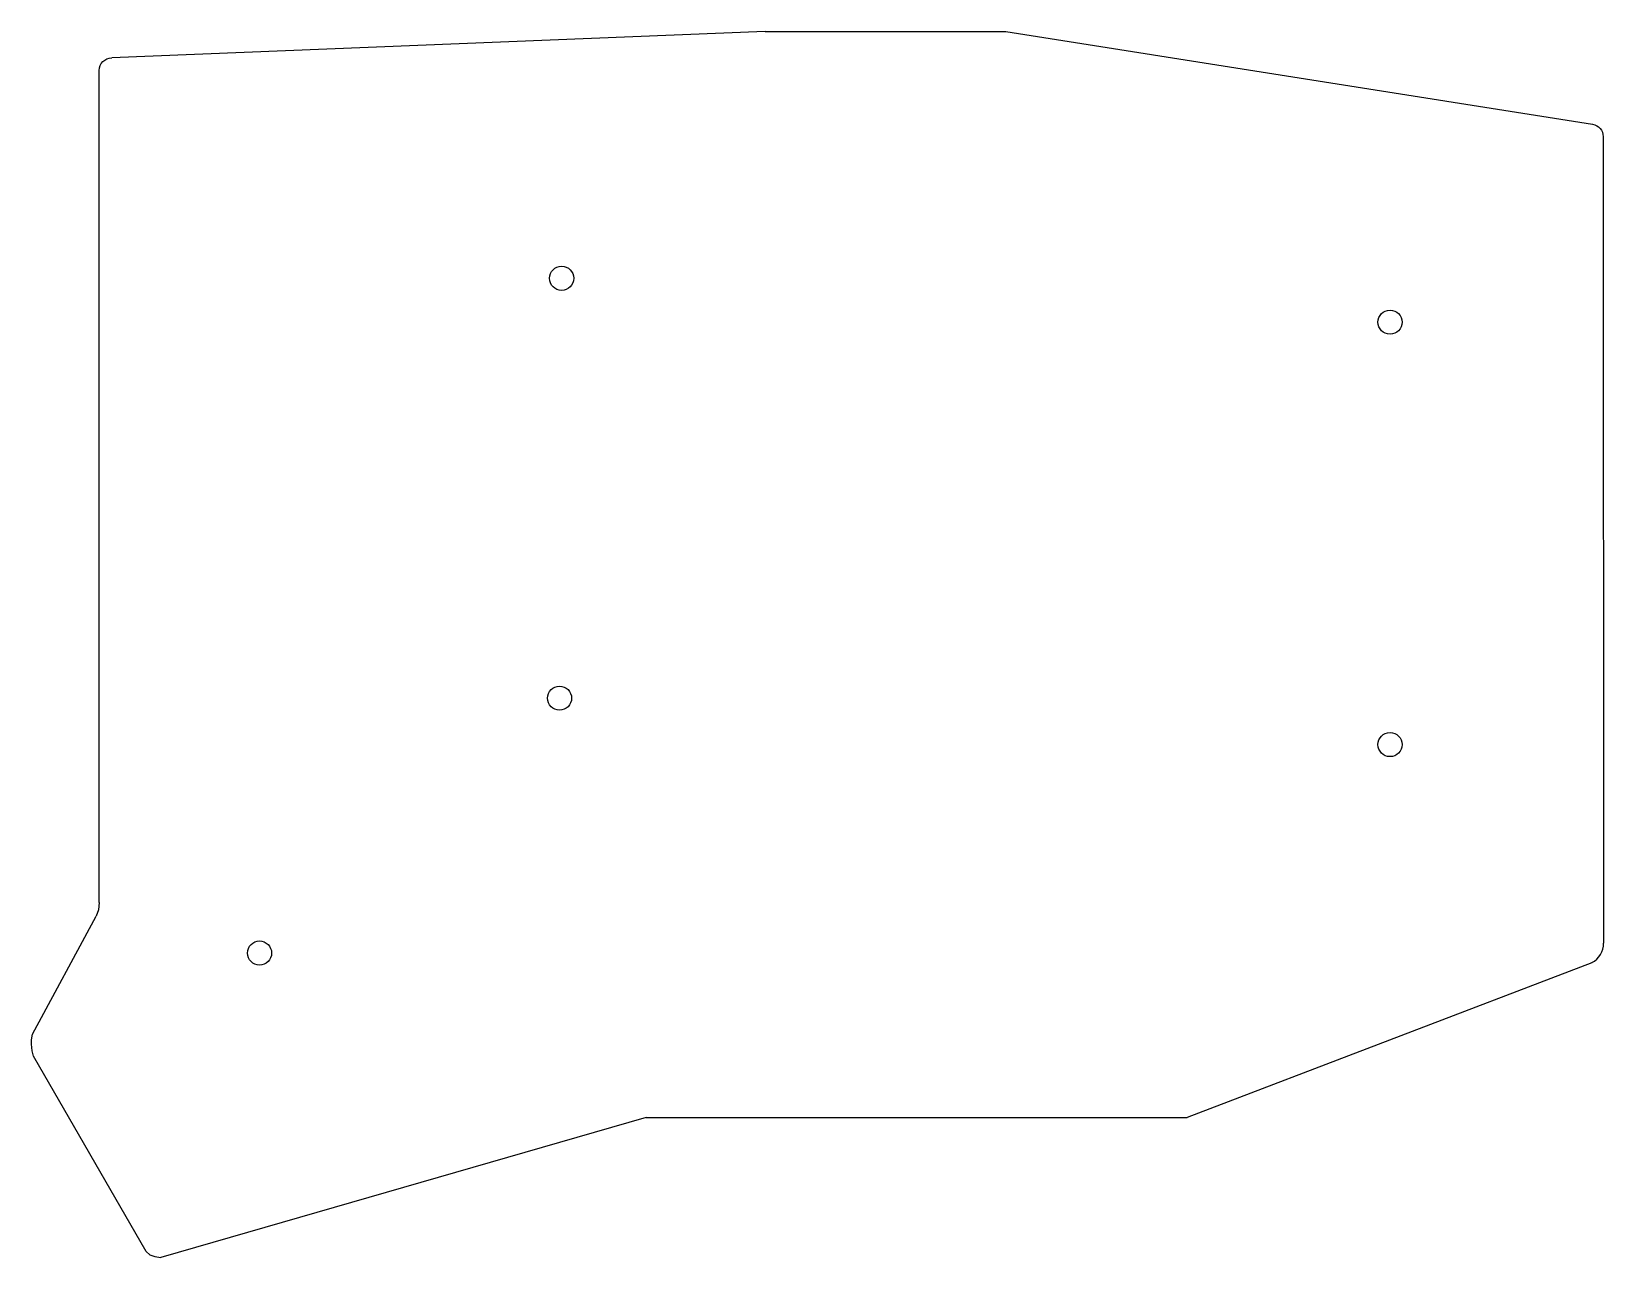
# Model space of a CAD drawing. Extents: x 82 to 226, y -147 to -35.
import ezdxf

# ---------------------------------------------------------------- set-up
doc = ezdxf.new("R2010")
doc.units = 0
doc.layers.get('0').update_dxf_attribs({"linetype": 'CONTINUOUS'})
doc.layers.add('BLACK', color=7, linetype='CONTINUOUS')

msp = doc.modelspace()

# ---------------------------------------------------------------- linework, layer by layer
at = {"linetype": 'Continuous'}
for centre in [(130.55, -57.5), (206.1, -61.5), (130.36, -95.77), (206.1, -100), (103, -119)]:
    msp.add_circle(centre, 1.1, dxfattribs=at)
at = {"layer": 'BLACK', "linetype": 'Continuous'}
for p, q in [((149.1, -35), (89.52, -37.41)), ((149.1, -35), (171.05, -35)), ((171.05, -35), (224.57, -43.45)), ((88.37, -38.57), (88.4, -38.33)), ((88.37, -114.4), (88.37, -38.57)), ((88.4, -38.33), (88.46, -38.12)), ((88.46, -38.12), (88.57, -37.92)), ((88.57, -37.92), (88.71, -37.75)), ((88.71, -37.75), (88.88, -37.61)), ((88.88, -37.61), (89.08, -37.5)), ((89.08, -37.5), (89.29, -37.44)), ((89.29, -37.44), (89.52, -37.41)), ((224.57, -43.45), (224.77, -43.5)), ((224.77, -43.5), (224.96, -43.59)), ((224.96, -43.59), (225.12, -43.7)), ((225.12, -43.7), (225.27, -43.84)), ((225.27, -43.84), (225.38, -44)), ((225.38, -44), (225.47, -44.18)), ((225.47, -44.18), (225.52, -44.38)), ((225.52, -44.38), (225.54, -44.59)), ((225.54, -44.59), (225.58, -118.1)), ((88.37, -114.4), (88.3, -115.05)), ((82.3, -126.4), (88.1, -115.65)), ((88.3, -115.05), (88.1, -115.65)), ((224.5, -119.88), (187.6, -134)), ((82.2, -126.9), (82.3, -126.4)), ((82.2, -127.3), (82.2, -126.9)), ((82.25, -127.9), (82.2, -127.3)), ((82.4, -128.4), (82.25, -127.9)), ((92.65, -146.2), (82.4, -128.4)), ((138.25, -134), (94, -146.75)), ((138.25, -134), (187.6, -134)), ((92.65, -146.2), (93, -146.5)), ((93, -146.5), (93.45, -146.65)), ((93.45, -146.65), (94, -146.75))]:
    msp.add_line(p, q, dxfattribs=at)
at = {"layer": 'BLACK'}
msp.add_arc((223.58, -118.1), 2, 297.6233, 0.0227, dxfattribs=at)

doc.saveas('drawing.dxf')
